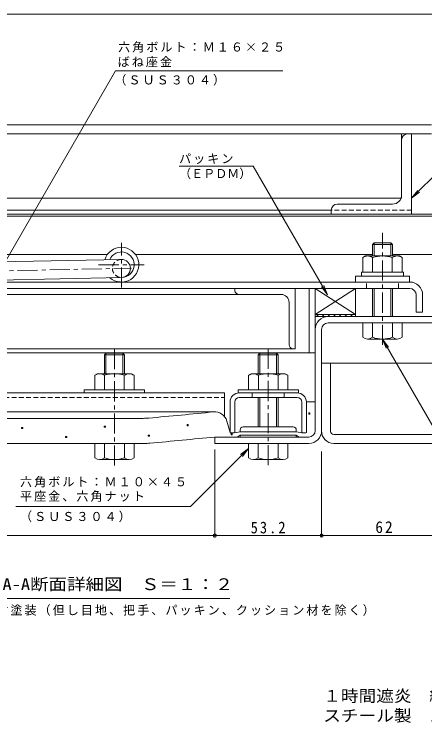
# Model space of a CAD drawing. Units: millimetres on the paper, enlarged 10 times, with parts at other scales. Extents: x -2452 to 2730, y -1962 to 1888.
# Drawn here: x -1270 to -247, y -1962 to -197 of the extents above; entities that cross this region are included whole.
import ezdxf
from ezdxf.enums import TextEntityAlignment as Align

# ---------------------------------------------------------------- set-up
doc = ezdxf.new("R2010")
doc.units = ezdxf.units.MM
doc.header["$LTSCALE"] = 10
doc.header["$PDMODE"] = 32
doc.header["$PDSIZE"] = 8
doc.linetypes.add('CHAIN1', pattern=[8, 5, -1, 1, -1])
doc.linetypes.add('DASHED1', pattern=[1.8, 1.2, -0.6])
for name, color, linetype, lineweight in [('D-1', 2, 'Continuous', 9), ('D-2', 3, 'Continuous', 9), ('D-4', 4, 'Continuous', 9), ('D-5', 7, 'Continuous', 9), ('D-6', 6, 'Continuous', 5), ('D-7', 5, 'Continuous', 5), ('D-8', 5, 'Continuous', 5), ('D-9', 134, 'Continuous', 5), ('D-A', 3, 'Continuous', 9), ('D-B', 2, 'Continuous', 9), ('D-C', 7, 'Continuous', 9), ('D-E', 3, 'Continuous', 9), ('D-F', 7, 'Continuous', 9), ('F-5_F-5ﾚｲﾔ', 7, 'Continuous', 9)]:
    doc.layers.add(name, color=color, linetype=linetype, lineweight=lineweight)
doc.styles.add('ＭＳ ゴシック', font='')
doc.styles.get('ＭＳ ゴシック').set_extended_font_data('MS Gothic')

msp = doc.modelspace()

# ---------------------------------------------------------------- linework, layer by layer
at = {"layer": 'D-1'}
for p, q in [((-226.11, -950.24), (-488.1, -950.24)), ((-377.6, -966.24), (-488.1, -966.24)), ((-327.6, -966.24), (-226.11, -966.24)), ((-520.1, -1234.24), (-520.1, -982.24)), ((-504.1, -982.24), (-504.1, -1234.24)), ((-770.1, -1250.24), (-770.1, -1266.24)), ((-536.1, -1250.24), (-770.1, -1250.24)), ((-536.1, -1266.24), (-770.1, -1266.24))]:
    msp.add_line(p, q, dxfattribs=at)
for centre, radius, start, end in [((-488.1, -982.24), 32, 90, 180), ((-488.1, -982.24), 16, 90, 180), ((-536.1, -1234.24), 16, 270, 0), ((-536.1, -1234.24), 32, 270, 0)]:
    msp.add_arc(centre, radius, start, end, dxfattribs=at)
at = {"layer": 'D-2'}
for p, q in [((-230.11, -472.73), (-1995.86, -472.73)), ((-1995.86, -495.23), (-230.11, -495.23))]:
    msp.add_line(p, q, dxfattribs=at)
at = {"layer": 'D-2', "linetype": 'CHAIN1'}
for p, q in [((-1002.6, -877.73), (-1002.6, -766.75)), ((-1059.34, -820.99), (-945.86, -820.99))]:
    msp.add_line(p, q, dxfattribs=at)
at = {"layer": 'D-2'}
for radius, start, end in [(43.25, 228.42634, 163.35534), (31.75, 271.76079, 156.52842)]:
    msp.add_arc((-1002.6, -820.99), radius, start, end, dxfattribs=at)
at = {"layer": 'D-4'}
for p, q in [((-542.1, -1162.89), (-520.1, -1162.89)), ((-542.1, -1238.99), (-542.1, -1163.24)), ((-520.1, -1234.24), (-520.1, -1162.89)), ((-770.16, -1187.59), (-1995.86, -1187.59)), ((-1995.86, -1203.74), (-948.44, -1203.74)), ((-732.1, -1238.99), (-740.05, -1210.45)), ((-770.1, -1250.24), (-714.58, -1250.24)), ((-730.85, -1240.24), (-732.1, -1238.99)), ((-721.85, -1240.24), (-730.85, -1240.24)), ((-707.1, -1237.74), (-721.85, -1240.24)), ((-707.1, -1245.24), (-714.58, -1250.24)), ((-567.1, -1237.74), (-707.1, -1237.74)), ((-707.1, -1245.24), (-567.1, -1245.24)), ((-567.1, -1245.24), (-559.62, -1250.24)), ((-536.1, -1250.24), (-559.62, -1250.24)), ((-945.58, -1266.24), (-1995.86, -1266.24))]:
    msp.add_line(p, q, dxfattribs=at)
at = {"layer": 'D-4', "color": 134, "lineweight": 5}
for p, q in [((-707.1, -1232.74), (-707.1, -1237.74)), ((-574.6, -1225.24), (-699.6, -1225.24)), ((-567.1, -1232.74), (-567.1, -1237.74)), ((-707.1, -1237.74), (-567.1, -1237.74)), ((-707.1, -1245.24), (-567.1, -1245.24)), ((-707.1, -1247.74), (-707.1, -1245.24)), ((-569.6, -1250.24), (-704.6, -1250.24)), ((-567.1, -1247.74), (-567.1, -1245.24))]:
    msp.add_line(p, q, dxfattribs=at)
at = {"layer": 'D-4', "color": 2}
for points in [[(-536.36, -1193.13), (-536.36, -1190.13), (-533.36, -1190.13), (-533.36, -1193.13)], [(-1251.33, -1229.41), (-1251.33, -1226.41), (-1248.33, -1226.41), (-1248.33, -1229.41)], [(-1045.21, -1225.95), (-1045.21, -1222.95), (-1042.21, -1222.95), (-1042.21, -1225.95)], [(-839.08, -1222.48), (-839.08, -1219.48), (-836.08, -1219.48), (-836.08, -1222.48)], [(-1141.8, -1251.83), (-1141.8, -1248.83), (-1138.8, -1248.83), (-1138.8, -1251.83)], [(-935.67, -1248.36), (-935.67, -1245.36), (-932.67, -1245.36), (-932.67, -1248.36)], [(-729.55, -1244.89), (-729.55, -1241.89), (-726.55, -1241.89), (-726.55, -1244.89)]]:
    msp.add_lwpolyline(points, close=True, dxfattribs=at)
at = {"layer": 'D-4'}
msp.add_lwpolyline([(-567.1, -1237.74), (-552.35, -1240.24), (-543.35, -1240.24), (-542.1, -1238.99)], dxfattribs=at)
for centre, radius, start, end in [((-3270.1, 24198.72), 25508.96, 275.2529, 275.61726), ((-770.16, -1218.84), 31.25, 15.57156, 95.61726), ((-948.44, -1053.74), 150, 270, 275.2529), ((-536.1, -1234.24), 16, 270, 0), ((-3270.1, 24198.72), 25571.46, 275.24643, 275.6105), ((-945.58, -1116.24), 150, 270, 275.24643)]:
    msp.add_arc(centre, radius, start, end, dxfattribs=at)
at = {"layer": 'D-4', "color": 134, "lineweight": 5}
for centre, radius, start, end in [((-699.6, -1232.74), 7.5, 90, 180), ((-574.6, -1232.74), 7.5, 0, 90), ((-704.6, -1247.74), 2.5, 180, 270), ((-569.6, -1247.74), 2.5, 270, 0)]:
    msp.add_arc(centre, radius, start, end, dxfattribs=at)
at = {"layer": 'D-5'}
for p, q in [((-1290.47, -811.01), (-1017.37, -337.98)), ((-600.39, -337.98), (-1017.37, -337.98)), ((-10.92, -386.49), (-280.11, -655.67)), ((-859, -575.23), (-674.44, -575.23)), ((-674.44, -575.23), (-489.24, -896)), ((-280.11, -655.67), (-264.89, -635.84)), ((-280.11, -655.67), (-260.27, -640.45)), ((-489.24, -896), (-504.46, -876.17)), ((-489.24, -896), (-498.81, -872.91)), ((-352.6, -1006.24), (-343.04, -1029.33)), ((-830.86, -1423.62), (-686.1, -1278.86)), ((-686.1, -1278.86), (-705.93, -1294.08)), ((-686.1, -1278.86), (-701.32, -1298.7)), ((-1265.2, -1423.62), (-830.86, -1423.62)), ((-732.6, -1652.85), (-1307.6, -1652.85))]:
    msp.add_line(p, q, dxfattribs=at)
msp.add_lwpolyline([(-116.99, -1414.33), (-352.6, -1006.24), (-337.38, -1026.07)], dxfattribs=at)
at = {"layer": 'D-6'}
for p, q in [((-210.11, -695.23), (-1995.86, -695.23)), ((-210.11, -700.23), (-1995.86, -700.23)), ((-1995.86, -795.23), (-1037.35, -795.23)), ((-1553.07, -819.24), (-1002.6, -807.73)), ((-967.86, -795.23), (-377.6, -795.23)), ((-327.6, -795.23), (-210.11, -795.23)), ((-1552.13, -864.23), (-1002.6, -852.74)), ((-1002.6, -852.74), (-1002.13, -852.73)), ((-420.1, -880.24), (-520.1, -945.24)), ((-520.1, -880.24), (-520.1, -945.24)), ((-420.1, -945.24), (-520.1, -945.24))]:
    msp.add_line(p, q, dxfattribs=at)
at = {"layer": 'D-6', "linetype": 'CHAIN1'}
msp.add_line((-1581.12, -842.33), (-977.32, -829.7), dxfattribs=at)
at = {"layer": 'D-6', "color": 134}
for p, q in [((-535.1, -880.24), (-535.1, -1040.24)), ((-520.1, -880.24), (-535.1, -880.24)), ((-535.1, -1040.24), (-1969.73, -1040.24))]:
    msp.add_line(p, q, dxfattribs=at)
msp.add_lwpolyline([(-520.1, -880.24), (-520.1, -1040.24), (-535.1, -1040.24)], dxfattribs=at)
at = {"layer": 'D-6'}
msp.add_lwpolyline([(-420.1, -945.24), (-420.1, -880.24), (-520.1, -880.24)], close=True, dxfattribs=at)
at = {"layer": 'D-6', "linetype": 'DASHED1'}
msp.add_arc((-1002.6, -830.24), 22.5, 90, 270, dxfattribs=at)
at = {"layer": 'D-6'}
msp.add_arc((-1002.6, -830.24), 22.5, 270, 90, dxfattribs=at)
at = {"layer": 'D-7', "linetype": 'CHAIN1'}
for p, q in [((-352.6, -1020.62), (-352.6, -741.98)), ((-1020.1, -1321.42), (-1020.1, -1027.29)), ((-637.1, -1320.62), (-637.1, -1031.98))]:
    msp.add_line(p, q, dxfattribs=at)
at = {"layer": 'D-7'}
for p, q in [((-373.54, -766.24), (-377.6, -770.3)), ((-327.6, -770.3), (-377.6, -770.3)), ((-377.6, -799.24), (-377.6, -770.3)), ((-331.66, -766.24), (-373.54, -766.24)), ((-373.54, -799.24), (-373.54, -766.24)), ((-331.66, -766.24), (-327.6, -770.3)), ((-331.66, -799.24), (-331.66, -766.24)), ((-327.6, -770.3), (-327.6, -799.24)), ((-377.6, -950.24), (-377.6, -880.24)), ((-373.54, -950.24), (-373.54, -880.24)), ((-331.66, -950.24), (-331.66, -880.24)), ((-327.6, -880.24), (-327.6, -950.24)), ((-401.6, -1001.76), (-401.6, -966.24)), ((-303.6, -966.24), (-401.6, -966.24)), ((-377.6, -1001.76), (-377.6, -966.24)), ((-327.6, -966.24), (-327.6, -1001.76)), ((-303.6, -1001.76), (-303.6, -966.24)), ((-315.6, -1006.24), (-389.6, -1006.24)), ((-1041.04, -1041.24), (-1045.1, -1045.3)), ((-1041.04, -1041.24), (-999.16, -1041.24)), ((-1041.04, -1092.74), (-1041.04, -1041.24)), ((-999.16, -1041.24), (-995.1, -1045.3)), ((-999.16, -1092.74), (-999.16, -1041.24)), ((-658.04, -1092.74), (-658.04, -1041.24)), ((-616.16, -1041.24), (-612.1, -1045.3)), ((-616.16, -1092.74), (-616.16, -1041.24)), ((-1045.1, -1045.3), (-995.1, -1045.3)), ((-1045.1, -1045.3), (-1045.1, -1068.74)), ((-1045.1, -1045.3), (-1045.1, -1092.74)), ((-995.1, -1092.74), (-995.1, -1045.3)), ((-612.1, -1045.3), (-662.1, -1045.3)), ((-662.1, -1092.74), (-662.1, -1045.3)), ((-612.1, -1045.3), (-612.1, -1092.74)), ((-662.1, -1225.24), (-662.1, -1151.74)), ((-658.04, -1225.24), (-658.04, -1151.74)), ((-616.16, -1225.24), (-616.16, -1151.74)), ((-612.1, -1151.74), (-612.1, -1225.24)), ((-1069.1, -1266.24), (-971.1, -1266.24)), ((-1069.1, -1301.76), (-1069.1, -1266.24)), ((-1045.1, -1301.76), (-1045.1, -1266.24)), ((-995.1, -1301.76), (-995.1, -1266.24)), ((-971.1, -1301.76), (-971.1, -1266.24)), ((-686.1, -1301.76), (-686.1, -1266.24)), ((-588.1, -1266.24), (-686.1, -1266.24)), ((-662.1, -1301.76), (-662.1, -1266.24)), ((-612.1, -1266.24), (-612.1, -1301.76)), ((-588.1, -1301.76), (-588.1, -1266.24)), ((-983.1, -1306.24), (-1057.1, -1306.24)), ((-600.1, -1306.24), (-674.1, -1306.24))]:
    msp.add_line(p, q, dxfattribs=at)
at = {"layer": 'D-7', "color": 2, "lineweight": 9}
for p, q in [((-401.68, -803.03), (-395.1, -799.24)), ((-401.68, -803.03), (-401.68, -839.24)), ((-310.1, -799.24), (-395.1, -799.24)), ((-377.14, -803.03), (-377.14, -839.24)), ((-328.06, -803.03), (-328.06, -839.24))]:
    msp.add_line(p, q, dxfattribs=at)
at = {"layer": 'D-7', "color": 6}
for p, q in [((-405.1, -839.24), (-405.1, -849.24)), ((-405.1, -849.24), (-300.1, -849.24))]:
    msp.add_line(p, q, dxfattribs=at)
at = {"layer": 'D-7', "color": 134}
for p, q in [((-420.1, -849.24), (-420.1, -864.24)), ((-420.1, -849.24), (-285.1, -849.24)), ((-420.1, -864.24), (-285.1, -864.24)), ((-285.1, -849.24), (-285.1, -864.24)), ((-1095.1, -1132.74), (-1095.1, -1140.24)), ((-945.1, -1132.74), (-1095.1, -1132.74)), ((-945.1, -1140.24), (-1095.1, -1140.24)), ((-945.1, -1132.74), (-945.1, -1140.24)), ((-712.1, -1132.74), (-712.1, -1140.24)), ((-562.1, -1132.74), (-712.1, -1132.74)), ((-562.1, -1140.24), (-712.1, -1140.24)), ((-562.1, -1132.74), (-562.1, -1140.24))]:
    msp.add_line(p, q, dxfattribs=at)
at = {"layer": 'D-7', "color": 2, "lineweight": 9}
msp.add_lwpolyline([(-310.1, -799.24), (-303.53, -803.03), (-303.53, -839.24), (-401.68, -839.24)], dxfattribs=at)
at = {"layer": 'D-7', "color": 6}
msp.add_lwpolyline([(-405.1, -839.24), (-300.1, -839.24), (-300.1, -849.24)], dxfattribs=at)
at = {"layer": 'D-7'}
msp.add_lwpolyline([(-616.16, -1041.24), (-658.04, -1041.24), (-662.1, -1045.3)], dxfattribs=at)
at = {"layer": 'D-7', "color": 2, "lineweight": 9}
for centre, radius, start, end in [((-387.19, -828.12), 28.97, 94.38438, 120), ((-390.17, -823.43), 24.21, 57.42749, 88.18784), ((-352.6, -880.44), 81.2, 72.41188, 107.5881), ((-315.03, -823.43), 24.21, 91.81215, 122.57249), ((-318.01, -828.12), 28.97, 59.99998, 85.6156)]:
    msp.add_arc(centre, radius, start, end, dxfattribs=at)
at = {"layer": 'D-7'}
for centre, radius, start, end in [((-389.6, -987.91), 18.33, 229.1022, 310.89809), ((-352.6, -934.16), 72.08, 249.70546, 290.29454), ((-315.6, -987.91), 18.33, 229.10191, 310.8978), ((-1057.1, -1287.91), 18.33, 229.1022, 310.89809), ((-1020.1, -1234.16), 72.08, 249.70546, 290.29454), ((-983.1, -1287.91), 18.33, 229.10191, 310.8978), ((-674.1, -1287.91), 18.33, 229.1022, 310.89809), ((-637.1, -1234.16), 72.08, 249.70546, 290.29454), ((-600.1, -1287.91), 18.33, 229.10191, 310.8978)]:
    msp.add_arc(centre, radius, start, end, dxfattribs=at)
at = {"layer": 'D-8'}
for p, q in [((-1995.86, -495.23), (-280.11, -495.23)), ((-280.11, -495.23), (-280.11, -685.23)), ((-480.11, -685.23), (-1995.86, -685.23))]:
    msp.add_line(p, q, dxfattribs=at)
at = {"layer": 'D-8', "linetype": 'DASHED1'}
msp.add_line((-280.11, -685.23), (-480.11, -685.23), dxfattribs=at)
at = {"layer": 'D-9'}
for p, q in [((-305.11, -510.23), (-305.11, -647.73)), ((-290.11, -495.23), (-280.11, -495.23)), ((-280.11, -695.23), (-280.11, -495.23)), ((-327.61, -670.23), (-465.11, -670.23)), ((-480.11, -685.23), (-480.11, -695.23)), ((-480.11, -695.23), (-280.11, -695.23))]:
    msp.add_line(p, q, dxfattribs=at)
for centre, radius, start, end in [((-290.11, -510.23), 15, 90, 180), ((-327.61, -647.73), 22.5, 270, 0), ((-465.11, -685.23), 15, 90, 180)]:
    msp.add_arc(centre, radius, start, end, dxfattribs=at)
at = {"layer": 'D-A'}
for p, q in [((-284.6, -864.24), (-1990.61, -864.24)), ((-284.6, -880.24), (-2006.61, -880.24)), ((-268.6, -896.24), (-268.6, -939.24)), ((-252.6, -896.24), (-252.6, -939.24)), ((-268.6, -939.24), (-252.6, -939.24))]:
    msp.add_line(p, q, dxfattribs=at)
at = {"layer": 'D-A', "linetype": 'DASHED1'}
for p, q in [((-392.6, -880.24), (-392.6, -864.24)), ((-312.6, -880.24), (-312.6, -864.24))]:
    msp.add_line(p, q, dxfattribs=at)
at = {"layer": 'D-A'}
for radius in [32, 16]:
    msp.add_arc((-284.6, -896.24), radius, 0, 90, dxfattribs=at)
at = {"layer": 'D-B', "color": 4}
for p, q in [((-1995.86, -495.23), (-305.11, -495.23)), ((-305.11, -495.23), (-305.11, -655.23)), ((-305.11, -655.23), (-1995.86, -655.23))]:
    msp.add_line(p, q, dxfattribs=at)
at = {"layer": 'D-B', "color": 6, "lineweight": 5}
for p, q in [((-720.1, -885.24), (-720.1, -880.24)), ((-570.1, -880.24), (-570.1, -1030.24)), ((-605.1, -895.24), (-1938.62, -895.24)), ((-585.1, -915.24), (-585.1, -1020.24)), ((-570.1, -1030.24), (-1995.86, -1030.24))]:
    msp.add_line(p, q, dxfattribs=at)
at = {"layer": 'D-B'}
for p, q in [((-1062.6, -1092.74), (-977.6, -1092.74)), ((-971.03, -1096.53), (-977.6, -1092.74)), ((-679.6, -1092.74), (-594.6, -1092.74)), ((-588.03, -1096.53), (-594.6, -1092.74)), ((-1044.64, -1096.53), (-1044.64, -1132.74)), ((-995.56, -1096.53), (-995.56, -1132.74)), ((-971.03, -1096.53), (-971.03, -1132.74)), ((-661.64, -1096.53), (-661.64, -1132.74)), ((-612.56, -1096.53), (-612.56, -1132.74)), ((-588.03, -1096.53), (-588.03, -1132.74))]:
    msp.add_line(p, q, dxfattribs=at)
at = {"layer": 'D-B', "color": 7}
for p, q in [((-1995.86, -1140.24), (-746.16, -1140.24)), ((-746.16, -1198.82), (-746.16, -1140.24)), ((-709.1, -1140.24), (-565.1, -1140.24)), ((-732.1, -1238.99), (-732.1, -1163.24)), ((-720.6, -1238.99), (-720.6, -1163.24)), ((-565.1, -1151.74), (-709.1, -1151.74)), ((-553.6, -1238.99), (-553.6, -1163.24)), ((-542.1, -1238.99), (-542.1, -1163.24)), ((-730.85, -1240.24), (-732.1, -1238.99)), ((-721.85, -1240.24), (-730.85, -1240.24)), ((-721.85, -1240.24), (-720.6, -1238.99)), ((-552.35, -1240.24), (-553.6, -1238.99)), ((-543.35, -1240.24), (-552.35, -1240.24)), ((-543.35, -1240.24), (-542.1, -1238.99))]:
    msp.add_line(p, q, dxfattribs=at)
at = {"layer": 'D-B', "color": 7, "linetype": 'DASHED1'}
for p, q in [((-677.1, -1151.74), (-677.1, -1140.24)), ((-597.1, -1151.74), (-597.1, -1140.24)), ((-1995.86, -1151.74), (-746.16, -1151.74))]:
    msp.add_line(p, q, dxfattribs=at)
at = {"layer": 'D-B'}
for points in [[(-1062.6, -1092.74), (-1069.18, -1096.53), (-1069.18, -1132.74), (-971.03, -1132.74)], [(-679.6, -1092.74), (-686.18, -1096.53), (-686.18, -1132.74), (-588.03, -1132.74)]]:
    msp.add_lwpolyline(points, dxfattribs=at)
at = {"layer": 'D-B', "color": 6, "lineweight": 5}
for centre, radius, start, end in [((-710.1, -885.24), 10, 180, 270), ((-605.1, -915.24), 20, 0, 90), ((-575.1, -1020.24), 10, 180, 270)]:
    msp.add_arc(centre, radius, start, end, dxfattribs=at)
at = {"layer": 'D-B'}
for centre, radius, start, end in [((-1054.69, -1121.62), 28.97, 94.3844, 120.00002), ((-1057.67, -1116.93), 24.21, 57.42751, 88.18785), ((-1020.1, -1173.94), 81.2, 72.4119, 107.58812), ((-982.53, -1116.93), 24.21, 91.81216, 122.57251), ((-985.51, -1121.62), 28.97, 60, 85.61562), ((-671.69, -1121.62), 28.97, 94.3844, 120.00002), ((-674.67, -1116.93), 24.21, 57.42751, 88.18785), ((-637.1, -1173.94), 81.2, 72.4119, 107.58812), ((-599.53, -1116.93), 24.21, 91.81216, 122.57251), ((-602.51, -1121.62), 28.97, 60, 85.61562)]:
    msp.add_arc(centre, radius, start, end, dxfattribs=at)
at = {"layer": 'D-B', "color": 7}
for centre, radius, start, end in [((-709.1, -1163.24), 23, 90, 180), ((-565.1, -1163.24), 23, 0, 90), ((-709.1, -1163.24), 11.5, 90, 180), ((-565.1, -1163.24), 11.5, 0, 90)]:
    msp.add_arc(centre, radius, start, end, dxfattribs=at)
at = {"layer": 'D-C'}
for p, q in [((-517.25, -950.24), (-512.25, -945.24)), ((-503.11, -950.24), (-498.11, -945.24)), ((-488.97, -950.24), (-483.97, -945.24)), ((-474.83, -950.24), (-469.83, -945.24)), ((-460.68, -950.24), (-455.68, -945.24)), ((-446.54, -950.24), (-441.54, -945.24)), ((-432.4, -950.24), (-427.4, -945.24))]:
    msp.add_line(p, q, dxfattribs=at)
msp.add_lwpolyline([(-420.1, -945.24), (-420.1, -950.24), (-520.1, -950.24), (-520.1, -945.24)], close=True, dxfattribs=at)
at = {"layer": 'D-E'}
for p, q in [((-504.1, -1066.23), (-504.1, -1234.24)), ((-504.1, -1066.23), (-481.6, -1066.23)), ((-481.6, -1236.24), (-481.6, -1066.23)), ((-474.1, -1243.74), (195.9, -1243.74)), ((195.9, -1266.24), (-474.1, -1266.24))]:
    msp.add_line(p, q, dxfattribs=at)
msp.add_lwpolyline([(-481.6, -1066.23), (-4.1, -1066.23), (-4.1, -1243.74)], dxfattribs=at)
for radius, start in [(30, 176.17647), (7.5, 180.00027)]:
    msp.add_arc((-474.1, -1236.24), radius, start, 270, dxfattribs=at)
at = {"layer": 'D-F'}
for p, q in [((-165.11, -196.97), (-1995.86, -196.97)), ((-770.11, -1281.24), (-770.11, -1500.7)), ((-504.03, -1498.7), (-504.03, -1286.24)), ((-770.11, -1495.7), (-1995.86, -1495.7)), ((-770.11, -1495.7), (-504.03, -1495.7)), ((-504.03, -1495.7), (-194.11, -1495.7))]:
    msp.add_line(p, q, dxfattribs=at)
for p in [(-770.11, -1495.7), (-504.03, -1495.7)]:
    msp.add_point(p, dxfattribs=at)

# ---------------------------------------------------------------- texts
at = {"layer": 'D-5', "style": 'ＭＳ ゴシック'}
msp.add_text('（ＥＰＤＭ）', height=21.99, dxfattribs=at).set_placement((-859, -611.79), align=Align.BOTTOM_LEFT)
at = {"layer": 'D-5', "color": 2, "style": 'ＭＳ ゴシック', "width": 1.15}
msp.add_text('A-A断面詳細図\u3000Ｓ＝１：２', height=29.33, dxfattribs=at).set_placement((-1298.85, -1640.35), align=Align.BOTTOM_LEFT)
at = {"layer": 'D-5', "char_height": 21.99, "attachment_point": 7, "style": 'ＭＳ ゴシック'}
for s, insert in [('\\T1.17;六角ボルト：Ｍ１６×２５', (-1010.84, -292.63)), ('\\T1.17;ばね座金', (-1011.89, -329.35)), ('\\T1.17;（ＳＵＳ３０４）', (-1020.15, -374.91)), ('\\T1.17;パッキン', (-859, -570.41)), ('\\T1.17;六角ボルト：Ｍ１０×４５', (-1255.06, -1375.63)), ('\\T1.17;平座金、六角ナット', (-1255.06, -1411.6)), ('\\T1.17;（ＳＵＳ３０４）', (-1255.06, -1462.43)), ('\\T1.17;表面処理：下塗り＋焼付塗装（但し目地、把手、パッキン、クッション材を除く）', (-1665.1, -1695.6))]:
    msp.add_mtext(s, dxfattribs=dict(at, insert=insert))
at = {"layer": 'D-F', "color": 2, "char_height": 29.33, "attachment_point": 7, "style": 'ＭＳ ゴシック'}
for s, insert in [('\\T1.28;\\W0.9;53.2', (-680.82, -1490.7)), ('\\T1.27;\\W0.95;62', (-370.32, -1489.7))]:
    msp.add_mtext(s, dxfattribs=dict(at, insert=insert))
at = {"layer": 'F-5_F-5ﾚｲﾔ', "color": 2, "style": 'ＭＳ ゴシック', "width": 1.1}
for s, p in [('１時間遮炎\u3000縞鋼板蓋\u3000屋内用\u3000二重蓋\u3000密閉形（防水・防臭形）', (-500.11, -1918.5)), ('スチール製\u3000ステンレス目地\u3000マシンハッチ\u3000Ｗ－１ＥＣ－７００×１０００－Ｌ', (-500.11, -1967.71))]:
    msp.add_text(s, height=29.33, dxfattribs=at).set_placement(p, align=Align.BOTTOM_LEFT)

doc.saveas('drawing.dxf')
